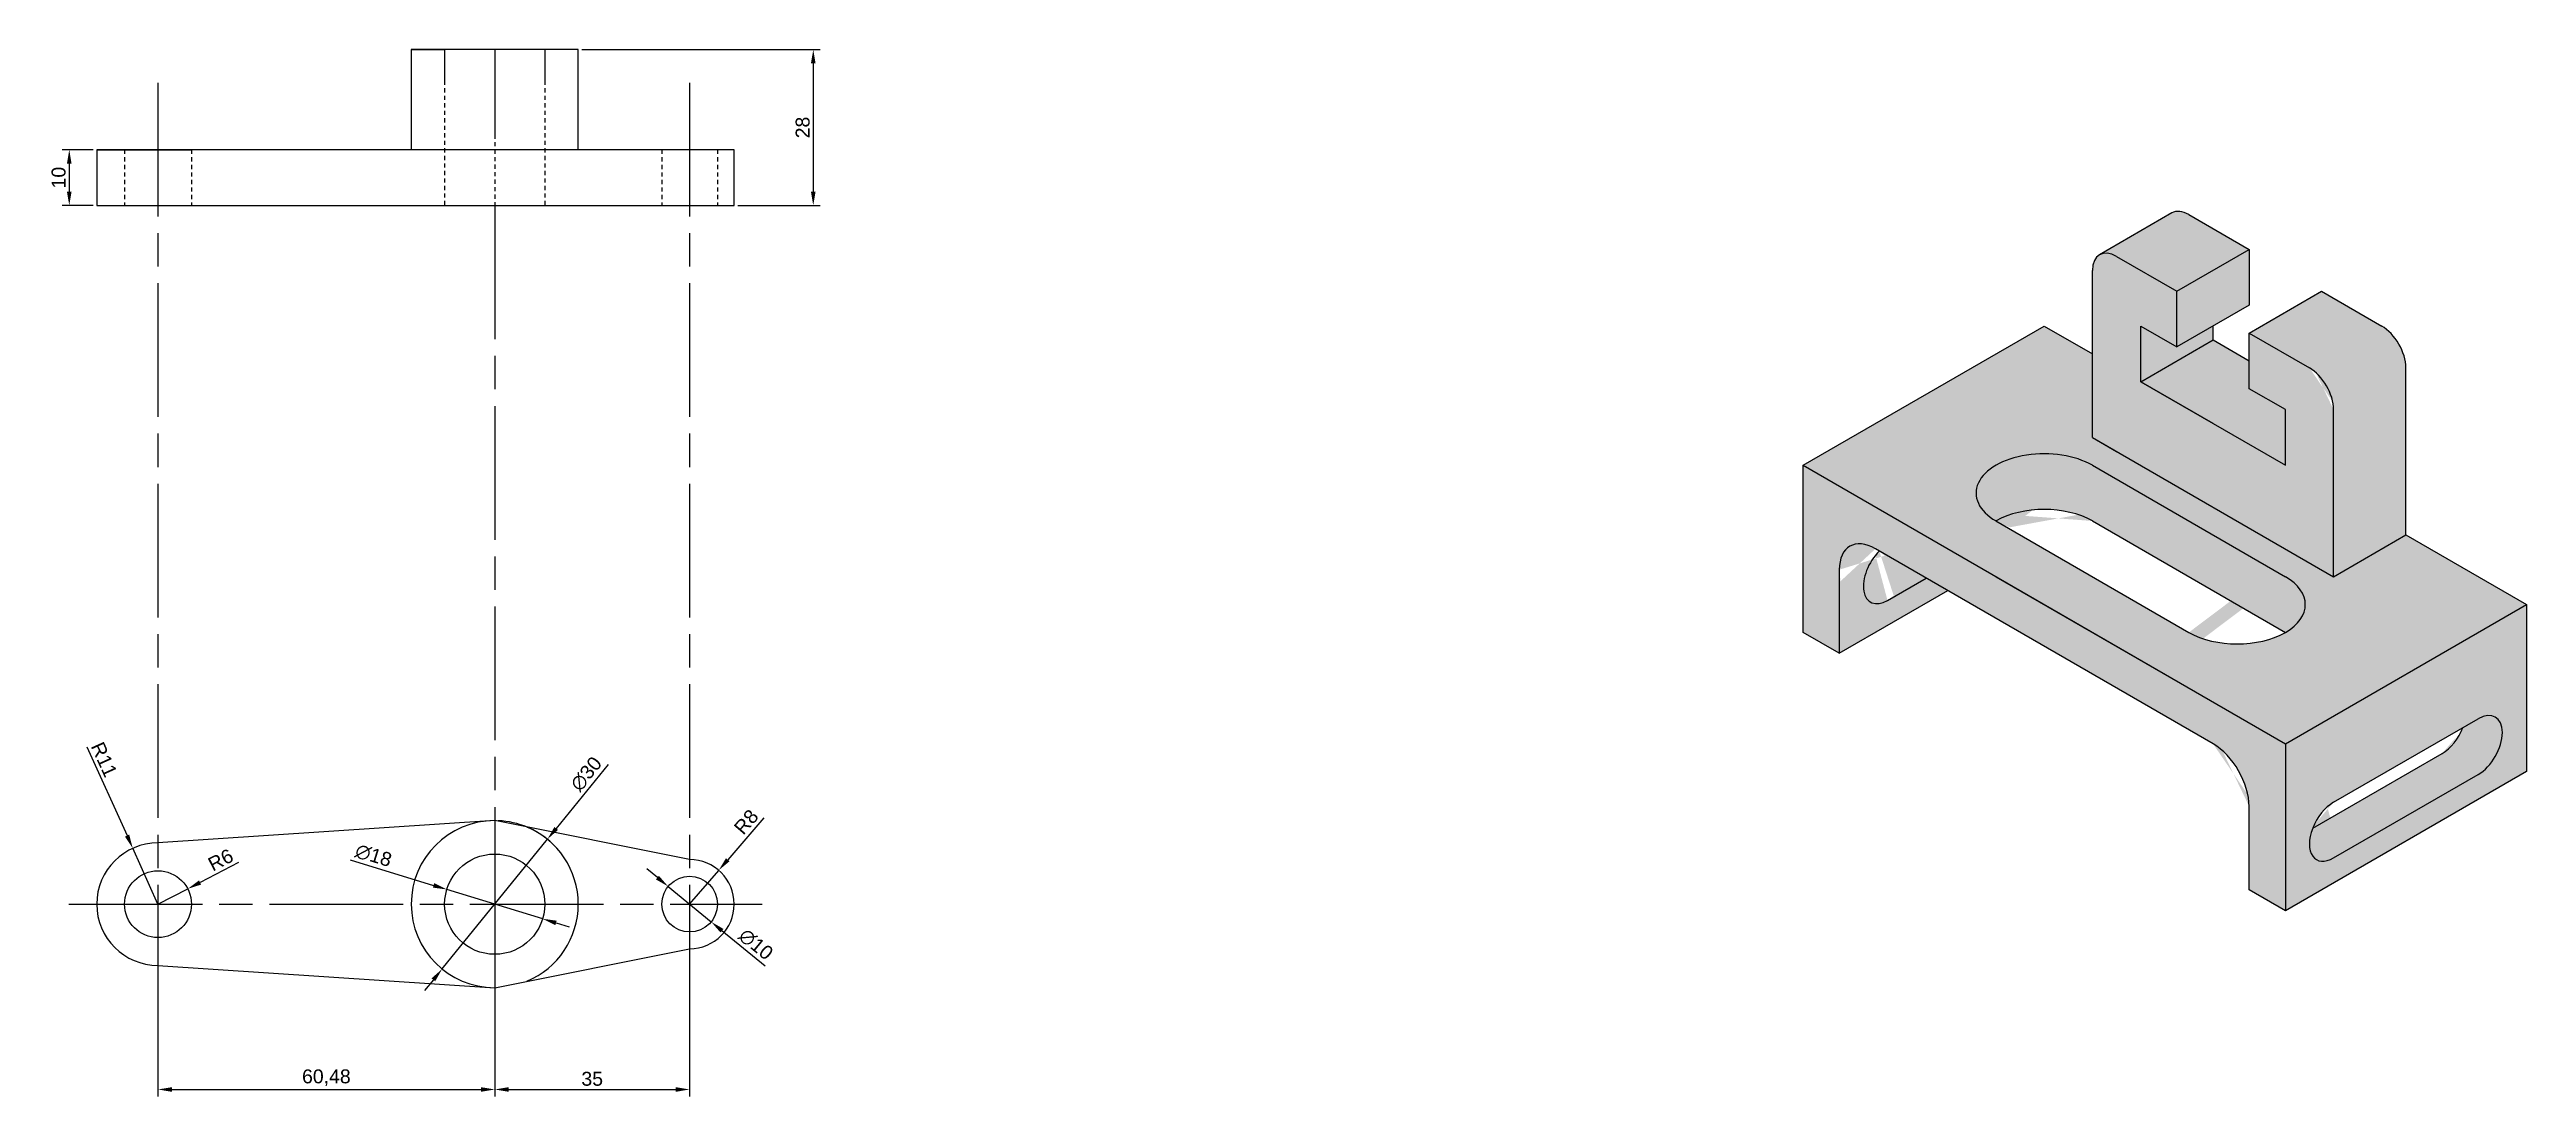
# Model space of a CAD drawing. Header units: millimetres. Extents: x 1501 to 1946, y 3174 to 3362.
import ezdxf

# ---------------------------------------------------------------- set-up
doc = ezdxf.new("R2010")
doc.units = ezdxf.units.MM
doc.linetypes.add('ACAD_ISO08W100', pattern=[36, 24, -3, 6, -3])
doc.linetypes.add('JIS_02_0.7', pattern=[1.35, 0.75, -0.6])
doc.layers.add('cotas', color=132, linetype='Continuous')
doc.styles.get("Standard").update_dxf_attribs({"font": 'arial.ttf'})
doc.dimstyles.new('ISO-25', dxfattribs={"dimtxt": 2.5, "dimasz": 2.5, "dimexe": 1.25, "dimexo": 0.625, "dimtad": 1, "dimtxsty": 'Standard', "dimcen": 2.5, "dimadec": 0, "dimazin": 0, "dimtfac": 1, "dimtmove": 0, "dimatfit": 3, "dimfxl": 1, "dimarcsym": 0})

# ---------------------------------------------------------------- blocks, each defined once
blk = doc.blocks.new('*D2')
at = {"layer": 'cotas', "color": 0, "lineweight": -2, "transparency": 16777216}
for p, q in [((1597.08, 3362.19), (1639.9, 3362.19)), ((1638.65, 3359.69), (1638.65, 3336.69)), ((1625.08, 3334.19), (1639.9, 3334.19))]:
    blk.add_line(p, q, dxfattribs=at)
at = {"layer": 'cotas', "color": 0, "transparency": 16777216}
for points in [[(1638.23, 3359.69), (1639.06, 3359.69), (1638.65, 3362.19)], [(1638.23, 3336.69), (1639.06, 3336.69), (1638.65, 3334.19)]]:
    blk.add_solid(points, dxfattribs=at)
at = {"layer": 'Defpoints', "color": 0, "transparency": 16777216}
for p in [(1596.45, 3362.19), (1624.45, 3334.19), (1638.65, 3334.19)]:
    blk.add_point(p, dxfattribs=at)
at = {"layer": 'cotas', "color": 0, "transparency": 16777216, "insert": (1636.75, 3348.19), "char_height": 2.5, "attachment_point": 5, "rotation": 90}
blk.add_mtext('28', dxfattribs=at)
blk = doc.blocks.new('*D3')
at = {"layer": 'cotas', "color": 0, "lineweight": -2, "transparency": 16777216}
for p, q in [((1509.35, 3344.19), (1503.79, 3344.19)), ((1505.04, 3341.69), (1505.04, 3336.69)), ((1509.35, 3334.19), (1503.79, 3334.19))]:
    blk.add_line(p, q, dxfattribs=at)
at = {"layer": 'cotas', "color": 0, "transparency": 16777216}
for points in [[(1504.62, 3341.69), (1505.45, 3341.69), (1505.04, 3344.19)], [(1504.62, 3336.69), (1505.45, 3336.69), (1505.04, 3334.19)]]:
    blk.add_solid(points, dxfattribs=at)
at = {"layer": 'Defpoints', "color": 0, "transparency": 16777216}
for p in [(1509.97, 3344.19), (1505.04, 3334.19), (1509.97, 3334.19)]:
    blk.add_point(p, dxfattribs=at)
at = {"layer": 'cotas', "color": 0, "transparency": 16777216, "insert": (1503.13, 3339.19), "char_height": 2.5, "attachment_point": 5, "rotation": 90}
blk.add_mtext('10', dxfattribs=at)
blk = doc.blocks.new('*D4')
at = {"layer": 'cotas', "color": 0, "lineweight": -2, "transparency": 16777216}
for p, q in [((1581.45, 3208.13), (1581.45, 3174.23)), ((1616.45, 3208.13), (1616.45, 3174.23)), ((1583.95, 3175.48), (1613.95, 3175.48))]:
    blk.add_line(p, q, dxfattribs=at)
at = {"layer": 'cotas', "color": 0, "transparency": 16777216}
for points in [[(1583.95, 3175.89), (1583.95, 3175.06), (1581.45, 3175.48)], [(1613.95, 3175.89), (1613.95, 3175.06), (1616.45, 3175.48)]]:
    blk.add_solid(points, dxfattribs=at)
at = {"layer": 'Defpoints', "color": 0, "transparency": 16777216}
for p in [(1581.45, 3208.75), (1616.45, 3208.75), (1616.45, 3175.48)]:
    blk.add_point(p, dxfattribs=at)
at = {"layer": 'cotas', "color": 0, "transparency": 16777216, "insert": (1598.95, 3177.38), "char_height": 2.5, "attachment_point": 5}
blk.add_mtext('35', dxfattribs=at)
blk = doc.blocks.new('*D5')
at = {"layer": 'cotas', "color": 0, "lineweight": -2, "transparency": 16777216}
for p, q in [((1520.97, 3208.13), (1520.97, 3174.23)), ((1581.45, 3208.13), (1581.45, 3174.23)), ((1523.47, 3175.48), (1578.95, 3175.48))]:
    blk.add_line(p, q, dxfattribs=at)
at = {"layer": 'cotas', "color": 0, "transparency": 16777216}
for points in [[(1523.47, 3175.89), (1523.47, 3175.06), (1520.97, 3175.48)], [(1578.95, 3175.89), (1578.95, 3175.06), (1581.45, 3175.48)]]:
    blk.add_solid(points, dxfattribs=at)
at = {"layer": 'Defpoints', "color": 0, "transparency": 16777216}
for p in [(1520.97, 3208.75), (1581.45, 3208.75), (1581.45, 3175.48)]:
    blk.add_point(p, dxfattribs=at)
at = {"layer": 'cotas', "color": 0, "transparency": 16777216, "insert": (1551.21, 3177.6), "char_height": 2.5, "attachment_point": 5}
blk.add_mtext('60,48', dxfattribs=at)
blk = doc.blocks.new('*D6')
at = {"layer": 'cotas', "color": 0, "lineweight": -2, "transparency": 16777216}
for p, q in [((1535.45, 3216.2), (1528.53, 3212.64)), ((1520.97, 3208.75), (1526.31, 3211.5))]:
    blk.add_line(p, q, dxfattribs=at)
at = {"layer": 'cotas', "color": 0, "transparency": 16777216}
blk.add_solid([(1528.34, 3213.01), (1528.72, 3212.27), (1526.31, 3211.5)], dxfattribs=at)
at = {"layer": 'Defpoints', "color": 0, "transparency": 16777216}
for p in [(1520.97, 3208.75), (1526.31, 3211.5)]:
    blk.add_point(p, dxfattribs=at)
at = {"layer": 'cotas', "color": 0, "transparency": 16777216, "insert": (1532.23, 3216.69), "char_height": 2.5, "attachment_point": 5, "rotation": 27.2356}
blk.add_mtext('R6', dxfattribs=at)
blk = doc.blocks.new('*D7')
at = {"layer": 'cotas', "color": 0, "lineweight": -2, "transparency": 16777216}
for p, q in [((1508.21, 3237.02), (1515.42, 3221.06)), ((1520.97, 3208.75), (1516.44, 3218.78))]:
    blk.add_line(p, q, dxfattribs=at)
at = {"layer": 'cotas', "color": 0, "transparency": 16777216}
blk.add_solid([(1515.8, 3221.23), (1515.04, 3220.88), (1516.44, 3218.78)], dxfattribs=at)
at = {"layer": 'Defpoints', "color": 0, "transparency": 16777216}
for p in [(1516.44, 3218.78), (1520.97, 3208.75)]:
    blk.add_point(p, dxfattribs=at)
at = {"layer": 'cotas', "color": 0, "transparency": 16777216, "insert": (1511.31, 3234.72), "char_height": 2.5, "attachment_point": 5, "rotation": 294.2994}
blk.add_mtext('R11', dxfattribs=at)
blk = doc.blocks.new('*D8')
at = {"layer": 'cotas', "color": 0, "lineweight": -2, "transparency": 16777216}
for p, q in [((1601.79, 3233.81), (1592.48, 3222.34)), ((1572, 3197.11), (1590.9, 3220.4)), ((1570.42, 3195.16), (1568.85, 3193.22))]:
    blk.add_line(p, q, dxfattribs=at)
blk.add_arc((1581.45, 3208.75), 15, 46.1633, 87.6127, dxfattribs=at)
at = {"layer": 'cotas', "color": 0, "transparency": 16777216}
for points in [[(1592.15, 3222.6), (1592.8, 3222.08), (1590.9, 3220.4)], [(1570.1, 3195.43), (1570.75, 3194.9), (1572, 3197.11)]]:
    blk.add_solid(points, dxfattribs=at)
at = {"layer": 'Defpoints', "color": 0, "transparency": 16777216}
for p in [(1590.9, 3220.4), (1572, 3197.11)]:
    blk.add_point(p, dxfattribs=at)
at = {"layer": 'cotas', "color": 0, "transparency": 16777216, "insert": (1597.88, 3232.13), "char_height": 2.5, "attachment_point": 5, "rotation": 50.9379}
blk.add_mtext('∅30', dxfattribs=at)
blk = doc.blocks.new('*D9')
at = {"layer": 'cotas', "color": 0, "lineweight": -2, "transparency": 16777216}
for p, q in [((1555.48, 3216.7), (1570.45, 3212.12)), ((1590.06, 3206.12), (1572.84, 3211.39)), ((1592.45, 3205.39), (1594.84, 3204.65))]:
    blk.add_line(p, q, dxfattribs=at)
at = {"layer": 'cotas', "color": 0, "transparency": 16777216}
for points in [[(1570.58, 3212.52), (1570.33, 3211.72), (1572.84, 3211.39)], [(1592.57, 3205.78), (1592.33, 3204.99), (1590.06, 3206.12)]]:
    blk.add_solid(points, dxfattribs=at)
at = {"layer": 'Defpoints', "color": 0, "transparency": 16777216}
for p in [(1572.84, 3211.39), (1590.06, 3206.12)]:
    blk.add_point(p, dxfattribs=at)
at = {"layer": 'cotas', "color": 0, "transparency": 16777216, "insert": (1559.67, 3217.48), "char_height": 2.5, "attachment_point": 5, "rotation": 342.9825}
blk.add_mtext('∅18', dxfattribs=at)
blk = doc.blocks.new('*D10')
at = {"layer": 'cotas', "color": 0, "lineweight": -2, "transparency": 16777216}
for p, q in [((1610.66, 3213.52), (1608.73, 3215.1)), ((1612.59, 3211.93), (1620.31, 3205.58)), ((1630, 3197.61), (1622.24, 3203.99))]:
    blk.add_line(p, q, dxfattribs=at)
at = {"layer": 'cotas', "color": 0, "transparency": 16777216}
for points in [[(1610.92, 3213.84), (1610.39, 3213.19), (1612.59, 3211.93)], [(1622.51, 3204.31), (1621.98, 3203.67), (1620.31, 3205.58)]]:
    blk.add_solid(points, dxfattribs=at)
at = {"layer": 'Defpoints', "color": 0, "transparency": 16777216}
for p in [(1612.59, 3211.93), (1620.31, 3205.58)]:
    blk.add_point(p, dxfattribs=at)
at = {"layer": 'cotas', "color": 0, "transparency": 16777216, "insert": (1628.34, 3201.53), "char_height": 2.5, "attachment_point": 5, "rotation": 320.571}
blk.add_mtext('∅10', dxfattribs=at)
blk = doc.blocks.new('*D11')
at = {"layer": 'cotas', "color": 0, "lineweight": -2, "transparency": 16777216}
for p, q in [((1629.78, 3224.27), (1623.29, 3216.72)), ((1616.45, 3208.75), (1621.66, 3214.82))]:
    blk.add_line(p, q, dxfattribs=at)
at = {"layer": 'cotas', "color": 0, "transparency": 16777216}
blk.add_solid([(1622.97, 3216.99), (1623.61, 3216.45), (1621.66, 3214.82)], dxfattribs=at)
at = {"layer": 'Defpoints', "color": 0, "transparency": 16777216}
for p in [(1621.66, 3214.82), (1616.45, 3208.75)]:
    blk.add_point(p, dxfattribs=at)
at = {"layer": 'cotas', "color": 0, "transparency": 16777216, "insert": (1626.61, 3223.51), "char_height": 2.5, "attachment_point": 5, "rotation": 49.3476}
blk.add_mtext('R8', dxfattribs=at)

msp = doc.modelspace()

# ---------------------------------------------------------------- hatches: boundary and pattern name
at = {"true_color": 0xadddf7}
h = msp.add_hatch(color=141, dxfattribs=at)
h.dxf.hatch_style = 1
edge = h.paths.add_edge_path()
edge.add_line((1896.514, 3326.295), (1885.689, 3332.545))
edge.add_ellipse((1885.689, 3327.545), major_axis=(3.062, -5.303), ratio=0.5773503, start_angle=135, end_angle=180)
edge.add_line((1882.627, 3332.848), (1869.636, 3325.348))
edge.add_ellipse((1872.698, 3320.045), major_axis=(3.062, -5.303), ratio=0.5773503, start_angle=135, end_angle=180, ccw=False)
edge.add_line((1872.698, 3325.045), (1883.524, 3318.795))
edge.add_line((1883.524, 3318.795), (1896.514, 3326.295))
edge = h.paths.add_edge_path()
edge.add_line((1883.524, 3318.795), (1872.698, 3325.045))
edge.add_ellipse((1872.698, 3320.045), major_axis=(3.062, -5.303), ratio=0.5773503, start_angle=135, end_angle=180)
edge.add_ellipse((1872.698, 3320.045), major_axis=(3.062, -5.303), ratio=0.5773503, start_angle=180, end_angle=225)
edge.add_line((1868.368, 3322.545), (1868.368, 3292.545))
edge.add_line((1868.368, 3292.545), (1872.698, 3290.045))
edge.add_line((1872.698, 3290.045), (1911.669, 3267.545))
edge.add_line((1911.669, 3267.545), (1911.669, 3297.545))
edge.add_ellipse((1907.339, 3300.045), major_axis=(3.062, -5.303), ratio=0.5773503, start_angle=45, end_angle=135)
edge.add_line((1907.339, 3305.045), (1896.514, 3311.295))
edge.add_line((1896.514, 3311.295), (1896.514, 3301.295))
edge.add_line((1896.514, 3301.295), (1903.009, 3297.545))
edge.add_line((1903.009, 3297.545), (1903.009, 3287.545))
edge.add_line((1903.009, 3287.545), (1890.019, 3295.045))
edge.add_line((1890.019, 3295.045), (1877.028, 3302.545))
edge.add_line((1877.028, 3302.545), (1877.028, 3312.545))
edge.add_line((1877.028, 3312.545), (1883.524, 3308.795))
edge.add_line((1883.524, 3308.795), (1883.524, 3318.795))
h.paths.add_polyline_path([(1896.514, 3316.295), (1896.514, 3326.295), (1883.524, 3318.795), (1883.524, 3308.795)])
edge = h.paths.add_edge_path()
edge.add_ellipse((1920.33, 3307.545), major_axis=(3.062, -5.303), ratio=0.5773503, start_angle=45, end_angle=135)
edge.add_line((1920.33, 3312.545), (1909.504, 3318.795))
edge.add_line((1909.504, 3318.795), (1896.514, 3311.295))
edge.add_line((1896.514, 3311.295), (1907.339, 3305.045))
edge.add_ellipse((1907.339, 3300.045), major_axis=(3.062, -5.303), ratio=0.5773503, start_angle=45, end_angle=135, ccw=False)
edge.add_line((1911.669, 3297.545), (1911.669, 3282.545))
edge.add_line((1911.669, 3282.545), (1924.66, 3275.045))
edge.add_line((1924.66, 3275.045), (1924.66, 3305.045))
h.paths.add_polyline_path([(1924.66, 3275.045), (1911.669, 3282.545), (1911.669, 3267.545)])
h = msp.add_hatch(color=141, dxfattribs=at)
h.dxf.hatch_style = 1
h.paths.add_polyline_path([(1946.31, 3262.545), (1924.66, 3275.045), (1911.669, 3267.545), (1868.368, 3292.545), (1868.368, 3307.545), (1859.708, 3312.545), (1816.407, 3287.545), (1903.009, 3237.545)])
edge = h.paths.add_edge_path(flags=16)
edge.add_ellipse((1894.349, 3262.545), major_axis=(-12.247, 0), ratio=0.5773503, start_angle=495, end_angle=585, ccw=False)
edge.add_ellipse((1894.349, 3262.545), major_axis=(-12.247, 0), ratio=0.5773503, start_angle=405, end_angle=495, ccw=False)
edge.add_line((1885.689, 3257.545), (1851.048, 3277.545))
edge.add_ellipse((1859.708, 3282.545), major_axis=(-12.247, 0), ratio=0.5773503, start_angle=225, end_angle=405, ccw=False)
edge.add_line((1868.368, 3287.545), (1903.009, 3267.545))
h.paths.add_polyline_path([(1946.31, 3262.545), (1903.009, 3237.545), (1903.009, 3207.545), (1946.31, 3232.545)])
edge = h.paths.add_edge_path(flags=16)
edge.add_ellipse((1937.65, 3237.045), major_axis=(-3.062, -5.303), ratio=0.5773503, start_angle=45, end_angle=225, ccw=False)
edge.add_line((1937.65, 3232.045), (1911.669, 3217.045))
edge.add_ellipse((1911.669, 3222.045), major_axis=(-3.062, -5.303), ratio=0.5773503, start_angle=285, end_angle=405, ccw=False)
edge.add_ellipse((1911.669, 3222.045), major_axis=(-3.062, -5.303), ratio=0.5773503, start_angle=225, end_angle=285, ccw=False)
edge.add_line((1911.669, 3227.045), (1937.65, 3242.045))
edge = h.paths.add_edge_path()
edge.add_line((1903.009, 3237.545), (1816.407, 3287.545))
edge.add_line((1816.407, 3287.545), (1816.407, 3257.545))
edge.add_line((1816.407, 3257.545), (1822.902, 3253.795))
edge.add_line((1822.902, 3253.795), (1822.902, 3268.795))
edge.add_ellipse((1829.397, 3265.045), major_axis=(4.593, -7.955), ratio=0.5773503, start_angle=135, end_angle=225, ccw=False)
edge.add_line((1829.397, 3272.545), (1890.019, 3237.545))
edge.add_ellipse((1890.019, 3230.045), major_axis=(4.593, -7.955), ratio=0.5773503, start_angle=45, end_angle=135, ccw=False)
edge.add_line((1896.514, 3226.295), (1896.514, 3211.295))
edge.add_line((1896.514, 3211.295), (1903.009, 3207.545))
edge.add_line((1903.009, 3207.545), (1903.009, 3237.545))
edge = h.paths.add_edge_path(flags=17)
edge.add_line((1842.387, 3265.045), (1838.49, 3267.295))
edge.add_line((1838.49, 3267.295), (1831.562, 3263.295))
edge.add_ellipse((1831.562, 3268.295), major_axis=(-3.062, -5.303), ratio=0.5773503, start_angle=244.89591, end_angle=405, ccw=False)
edge.add_line((1830.089, 3272.146), (1829.397, 3272.545))
edge.add_ellipse((1829.397, 3265.045), major_axis=(4.593, -7.955), ratio=0.5773503, start_angle=135, end_angle=225)
edge.add_line((1822.902, 3268.795), (1822.902, 3253.795))
edge.add_line((1822.902, 3253.795), (1842.387, 3265.045))
edge = h.paths.add_edge_path(flags=16)
edge.add_line((1838.49, 3267.295), (1830.089, 3272.146))
edge.add_ellipse((1831.562, 3268.295), major_axis=(-3.062, -5.303), ratio=0.5773503, start_angle=244.89591, end_angle=405)
edge.add_line((1831.562, 3263.295), (1838.49, 3267.295))
h = msp.add_hatch(color=141, dxfattribs=at)
h.dxf.hatch_style = 1
h.paths.add_polyline_path([(1896.514, 3301.295), (1896.514, 3306.295), (1890.019, 3310.045), (1877.028, 3302.545), (1890.019, 3295.045), (1903.009, 3287.545), (1903.009, 3297.545)])
h.paths.add_polyline_path([(1890.019, 3310.045), (1890.019, 3312.545), (1883.524, 3308.795), (1877.028, 3312.545), (1877.028, 3302.545)])
edge = h.paths.add_edge_path()
edge.add_ellipse((1859.708, 3282.545), major_axis=(-12.247, 0), ratio=0.5773503, start_angle=225, end_angle=405)
edge.add_ellipse((1859.708, 3272.545), major_axis=(-12.247, 0), ratio=0.5773503, start_angle=225, end_angle=315, ccw=False)
edge.add_line((1868.368, 3277.545), (1903.009, 3257.545))
edge.add_ellipse((1894.349, 3262.545), major_axis=(-12.247, 0), ratio=0.5773503, start_angle=495, end_angle=585)
edge.add_line((1903.009, 3267.545), (1868.368, 3287.545))
edge = h.paths.add_edge_path()
edge.add_ellipse((1937.65, 3237.045), major_axis=(-3.062, -5.303), ratio=0.5773503, start_angle=45, end_angle=225)
edge.add_line((1937.65, 3242.045), (1934.905, 3240.46))
edge.add_ellipse((1931.155, 3240.795), major_axis=(-3.062, -5.303), ratio=0.5773503, start_angle=405, end_angle=465, ccw=False)
edge.add_line((1931.155, 3235.795), (1907.919, 3222.38))
edge.add_ellipse((1911.669, 3222.045), major_axis=(-3.062, -5.303), ratio=0.5773503, start_angle=285, end_angle=405)
edge.add_line((1911.669, 3217.045), (1937.65, 3232.045))

# ---------------------------------------------------------------- linework, layer by layer
for p, q in [((1596.451, 3362.188), (1566.451, 3362.188)), ((1566.451, 3362.188), (1566.451, 3344.188)), ((1566.451, 3362.188), (1572.451, 3362.188)), ((1572.451, 3362.188), (1572.451, 3356.602)), ((1581.451, 3362.188), (1581.451, 3346.937)), ((1596.451, 3362.188), (1590.451, 3362.188)), ((1590.451, 3362.188), (1590.451, 3356.602)), ((1596.451, 3344.188), (1596.451, 3362.188)), ((1509.971, 3344.188), (1509.971, 3334.188)), ((1624.451, 3344.188), (1509.971, 3344.188)), ((1509.971, 3344.188), (1514.971, 3344.188)), ((1514.971, 3344.188), (1526.971, 3344.188)), ((1624.451, 3344.188), (1596.451, 3344.188)), ((1621.451, 3344.188), (1611.451, 3344.188)), ((1624.451, 3334.188), (1624.451, 3344.188)), ((1509.971, 3334.188), (1624.451, 3334.188)), ((1581.451, 3223.752), (1520.971, 3219.752)), ((1616.451, 3216.752), (1581.451, 3223.752)), ((1581.451, 3193.752), (1616.451, 3200.752)), ((1520.971, 3197.752), (1581.451, 3193.752))]:
    msp.add_line(p, q)
at = {"linetype": 'ACAD_ISO08W100'}
for p, q in [((1520.971, 3356.226), (1520.971, 3186.647)), ((1616.451, 3356.226), (1616.451, 3186.647)), ((1581.451, 3334.188), (1581.451, 3186.647)), ((1504.971, 3208.752), (1629.451, 3208.752))]:
    msp.add_line(p, q, dxfattribs=at)
at = {"linetype": 'JIS_02_0.7'}
for p, q in [((1572.451, 3356.602), (1572.451, 3334.188)), ((1590.451, 3356.602), (1590.451, 3334.188)), ((1581.451, 3346.937), (1581.451, 3334.188)), ((1514.971, 3344.188), (1514.971, 3334.188)), ((1526.971, 3344.188), (1526.971, 3334.188)), ((1611.451, 3344.188), (1611.451, 3334.188)), ((1621.451, 3344.188), (1621.451, 3334.188))]:
    msp.add_line(p, q, dxfattribs=at)
at = {"color": 18, "true_color": 0x000000}
for p, q in [((1882.627, 3332.848), (1869.636, 3325.348)), ((1885.689, 3332.545), (1896.514, 3326.295)), ((1872.698, 3325.045), (1883.524, 3318.795)), ((1883.524, 3318.795), (1896.514, 3326.295)), ((1896.514, 3326.295), (1896.514, 3316.295)), ((1868.368, 3292.545), (1868.368, 3322.545)), ((1883.524, 3308.795), (1883.524, 3318.795)), ((1896.514, 3311.295), (1909.504, 3318.795)), ((1909.504, 3318.795), (1920.33, 3312.545)), ((1896.514, 3316.295), (1883.524, 3308.795)), ((1816.407, 3287.545), (1859.708, 3312.545)), ((1859.708, 3312.545), (1868.368, 3307.545)), ((1877.028, 3302.545), (1877.028, 3312.545)), ((1877.028, 3312.545), (1883.524, 3308.795)), ((1877.028, 3312.545), (1883.524, 3308.795)), ((1877.028, 3302.545), (1890.019, 3310.045)), ((1890.019, 3310.045), (1890.019, 3312.545)), ((1890.019, 3310.045), (1896.514, 3306.295)), ((1896.514, 3311.295), (1907.339, 3305.045)), ((1896.514, 3301.295), (1896.514, 3311.295)), ((1924.66, 3275.045), (1924.66, 3305.045)), ((1890.019, 3295.045), (1877.028, 3302.545)), ((1877.028, 3302.545), (1903.009, 3287.545)), ((1903.009, 3297.545), (1896.514, 3301.295)), ((1903.009, 3297.545), (1896.514, 3301.295)), ((1903.009, 3287.545), (1903.009, 3297.545)), ((1911.669, 3267.545), (1911.669, 3297.545)), ((1868.368, 3292.545), (1911.669, 3267.545)), ((1868.368, 3292.545), (1872.698, 3290.045)), ((1890.019, 3295.045), (1903.009, 3287.545)), ((1816.407, 3257.545), (1816.407, 3287.545)), ((1816.407, 3287.545), (1903.009, 3237.545)), ((1868.368, 3287.545), (1903.009, 3267.545)), ((1851.048, 3277.545), (1885.689, 3257.545)), ((1868.368, 3277.545), (1903.009, 3257.545)), ((1911.669, 3267.545), (1924.66, 3275.045)), ((1924.66, 3275.045), (1946.31, 3262.545)), ((1890.019, 3237.545), (1829.397, 3272.545)), ((1822.902, 3268.795), (1822.902, 3253.795)), ((1822.902, 3253.795), (1842.387, 3265.045)), ((1831.562, 3263.295), (1838.49, 3267.295)), ((1851.048, 3267.545), (1885.689, 3247.545)), ((1903.009, 3237.545), (1946.31, 3262.545)), ((1946.31, 3262.545), (1946.31, 3232.545)), ((1822.902, 3253.795), (1816.407, 3257.545)), ((1911.669, 3227.045), (1937.65, 3242.045)), ((1903.009, 3237.545), (1903.009, 3207.545)), ((1907.919, 3222.38), (1931.155, 3235.795)), ((1946.31, 3232.545), (1903.009, 3207.545)), ((1911.669, 3217.045), (1937.65, 3232.045)), ((1896.514, 3211.295), (1896.514, 3226.295)), ((1903.009, 3222.545), (1903.009, 3207.545)), ((1903.009, 3207.545), (1896.514, 3211.295))]:
    msp.add_line(p, q, dxfattribs=at)
for centre, radius in [((1581.451, 3208.752), 9), ((1520.971, 3208.752), 6), ((1616.451, 3208.752), 5)]:
    msp.add_circle(centre, radius)
for centre, radius, start, end in [((1581.451, 3208.752), 15, 90, 270), ((1581.451, 3208.752), 15, 292.61986, 67.38014), ((1520.971, 3208.752), 11, 90, 270), ((1616.451, 3208.752), 8, 270, 90)]:
    msp.add_arc(centre, radius, start, end)
for centre, major_axis, start_param, end_param in [((1885.689, 3327.545), (3.062, -5.303), 2.3561945, 3.1415927), ((1872.698, 3320.045), (3.062, -5.303), 2.3561945, 3.9269908), ((1920.33, 3307.545), (3.062, -5.303), 0.7853982, 2.3561945), ((1907.339, 3300.045), (3.062, -5.303), 0.7853982, 2.3561945), ((1859.708, 3282.545), (-12.247, 0), 3.9269908, 7.0685835), ((1859.708, 3272.545), (-12.247, 0), 3.9269908, 5.4977871), ((1829.397, 3265.045), (4.593, -7.955), 2.3561945, 3.9269908), ((1831.562, 3268.295), (-3.062, -5.303), 4.2742399, 7.0685835), ((1894.349, 3262.545), (-12.247, 0), 7.0685835, 10.2101761), ((1937.65, 3237.045), (-3.062, -5.303), 0.7853982, 3.9269908), ((1931.155, 3240.795), (-3.062, -5.303), 7.0685835, 8.115781), ((1890.019, 3230.045), (4.593, -7.955), 0.7853982, 2.3561945), ((1911.669, 3222.045), (-3.062, -5.303), 3.9269908, 7.0685835)]:
    msp.add_ellipse(centre, major_axis=major_axis, ratio=0.5773503, start_param=start_param, end_param=end_param, dxfattribs=at)

# ---------------------------------------------------------------- dimensions: what is measured, and where the dimension line sits
at = {"layer": 'cotas'}
for base, p1, p2, picture, middle in [((1638.647, 3334.188), (1596.451, 3362.188), (1624.451, 3334.188), '*D2', (1636.745, 3348.188)), ((1505.036, 3334.188), (1509.971, 3344.188), (1509.971, 3334.188), '*D3', (1503.135, 3339.188))]:
    dim = msp.add_linear_dim(base=base, p1=p1, p2=p2, angle=90, dimstyle='ISO-25', dxfattribs=at)
    dim.commit()
    dim.dimension.update_dxf_attribs({"geometry": picture, "text_midpoint": middle})
for center, mpoint, picture, middle in [((1520.971, 3208.752), (1516.444, 3218.778), '*D7', (1509.596, 3233.945)), ((1616.451, 3208.752), (1621.662, 3214.822), '*D11', (1628.056, 3222.268))]:
    dim = msp.add_radius_dim(center=center, mpoint=mpoint, dimstyle='ISO-25', dxfattribs=at)
    dim.commit()
    dim.dimension.update_dxf_attribs({"geometry": picture, "text_midpoint": middle, "dimtype": 164})
for p1, p2, picture, middle in [((1571.998, 3197.105), (1590.903, 3220.399), '*D8', (1599.414, 3230.887)), ((1590.057, 3206.118), (1572.845, 3211.386), '*D9', (1559.093, 3215.595))]:
    dim = msp.add_diameter_dim_2p(p1=p1, p2=p2, dimstyle='ISO-25', dxfattribs=at)
    dim.commit()
    dim.dimension.update_dxf_attribs({"geometry": picture, "text_midpoint": middle, "dimtype": 163})
dim = msp.add_radius_dim(center=(1520.971, 3208.752), mpoint=(1526.305, 3211.498), dimstyle='ISO-25', dxfattribs=at)
dim.commit()
dim.dimension.update_dxf_attribs({"geometry": '*D6', "text_midpoint": (1532.228, 3216.685)})
dim = msp.add_diameter_dim_2p(p1=(1612.589, 3211.928), p2=(1620.313, 3205.577), dimstyle='ISO-25', dxfattribs=at)
dim.commit()
dim.dimension.update_dxf_attribs({"geometry": '*D10', "text_midpoint": (1628.34, 3201.528)})
for base, p1, p2, picture, middle in [((1581.451, 3175.475), (1520.971, 3208.752), (1581.451, 3208.752), '*D5', (1551.211, 3177.603)), ((1616.451, 3175.475), (1581.451, 3208.752), (1616.451, 3208.752), '*D4', (1598.951, 3177.378))]:
    dim = msp.add_linear_dim(base=base, p1=p1, p2=p2, dimstyle='ISO-25', dxfattribs=at)
    dim.commit()
    dim.dimension.update_dxf_attribs({"geometry": picture, "text_midpoint": middle})

doc.saveas('drawing.dxf')
